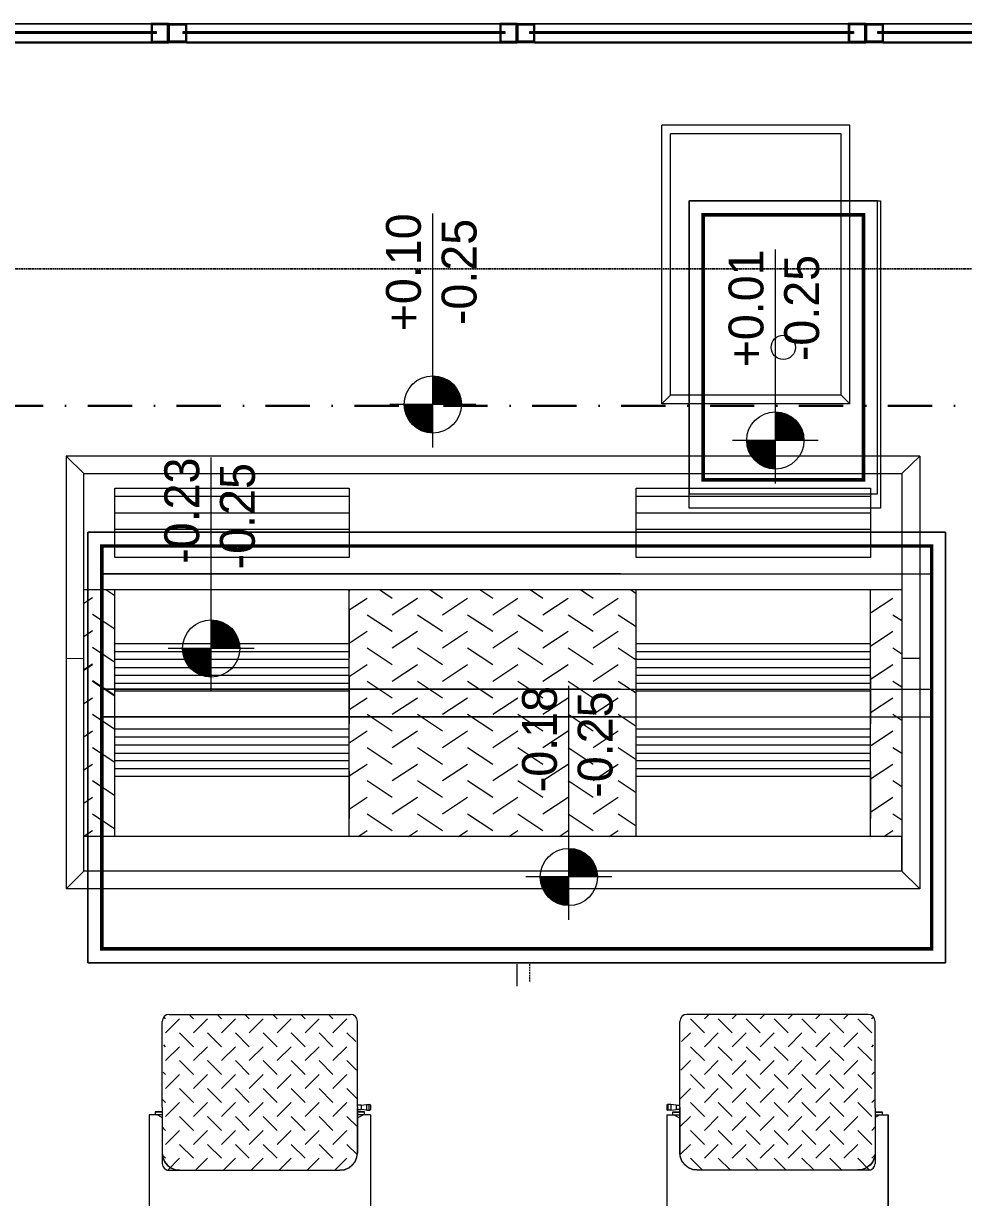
# Model space of a CAD drawing. Extents: x -3709 to 34975, y -230 to 8245.
# Drawn here: x 1098.8 to 1368.5, y 988.7 to 1325.4 of the extents above; entities that cross this region are included whole.
import ezdxf
from ezdxf.enums import TextEntityAlignment as Align

# ---------------------------------------------------------------- set-up
doc = ezdxf.new("R2010")
doc.units = 0
for name, pattern in [('ACAD_ISO03W100', [30, 12, -18]), ('DASHDOT', [25.4, 12.7, -6.35, 0, -6.35]), ('DASHED', [0.75, 0.5, -0.25]), ('DOT2', [0.125, 0, -0.125])]:
    doc.linetypes.add(name, pattern=pattern)
doc.layers.get('0').update_dxf_attribs({"color": 9, "lineweight": 9})
for name, color, linetype, lineweight in [('06D', 9, 'Continuous', 9), ('10', 9, 'Continuous', 9), ('15', 9, 'Continuous', 9), ('20', 9, 'DOT2', 9), ('40', 9, 'Continuous', 9), ('B_Ekipman_Zemin', 155, 'Continuous', 9), ('E-KABLO', 7, 'Continuous', 30)]:
    doc.layers.add(name, color=color, linetype=linetype, lineweight=lineweight)
doc.styles.add('HAS100', font='GOTHIC.TTF', dxfattribs={"height": 200})

# ---------------------------------------------------------------- blocks, each defined once
blk = doc.blocks.new('p-seksiyonel-5851')
at = {"layer": '06D'}
for points in [[(-13.45, 2.7), (-97.66, 2.7)], [(86.65, 2.7), (-3.35, 2.7)], [(186.45, 2.7), (96.65, 2.7)], [(280.97, 2.7), (196.65, 2.7)], [(-13.35, -2.7), (-97.66, -2.7)], [(86.65, -2.7), (-3.35, -2.7)], [(186.45, -2.7), (96.65, -2.7)], [(280.97, -2.7), (196.65, -2.7)]]:
    blk.add_lwpolyline(points, dxfattribs=at)
at = {"layer": '10'}
for points in [[(-13.35, -0.05), (-13.35, -2.7), (-8.35, -2.7), (-8.35, 2.7), (-13.35, 2.7), (-13.35, 0.45)], [(-13.05, -0.05), (-13.05, -2.4), (-8.65, -2.4), (-8.65, 2.4), (-13.05, 2.4), (-13.05, 0.45)], [(-3.35, -0.05), (-3.35, -2.7), (-8.35, -2.7), (-8.35, 2.7), (-3.35, 2.7), (-3.35, 0.45)], [(-3.65, -0.05), (-3.65, -2.4), (-8.05, -2.4), (-8.05, 2.4), (-3.65, 2.4), (-3.65, 0.45)], [(86.65, -0.05), (86.65, -2.7), (91.65, -2.7), (91.65, 2.7), (86.65, 2.7), (86.65, 0.45)], [(86.95, -0.05), (86.95, -2.4), (91.35, -2.4), (91.35, 2.4), (86.95, 2.4), (86.95, 0.45)], [(91.65, 2.7), (96.65, 2.7), (96.65, 0.45)], [(96.65, -0.05), (96.65, -2.7), (91.65, -2.7), (91.65, 2.7)], [(96.65, -0.05), (96.65, -2.7), (91.65, -2.7), (91.65, 2.7), (96.65, 2.7), (96.65, 0.45)], [(96.35, -0.05), (96.35, -2.4), (91.95, -2.4), (91.95, 2.4), (96.35, 2.4), (96.35, 0.45)], [(186.45, -0.05), (186.45, -2.7), (191.65, -2.7), (191.65, 2.7), (186.45, 2.7), (186.45, 0.45)], [(186.75, -0.05), (186.75, -2.4), (191.35, -2.4), (191.35, 2.4), (186.75, 2.4), (186.75, 0.45)], [(191.65, 2.7), (196.65, 2.7), (196.65, 0.45)], [(196.65, -0.05), (196.65, -2.7), (191.65, -2.7), (191.65, 2.7)], [(196.65, -0.05), (196.65, -2.7), (191.65, -2.7), (191.65, 2.7), (196.65, 2.7), (196.65, 0.45)], [(196.35, -0.05), (196.35, -2.4), (191.95, -2.4), (191.95, 2.4), (196.35, 2.4), (196.35, 0.45)]]:
    blk.add_lwpolyline(points, dxfattribs=at)
at = {"layer": '15'}
blk.add_lwpolyline([(-106.05, -0.05), (-11.85, -0.05), (-11.85, 0.45), (-106.05, 0.45), (-106.05, -0.05)], dxfattribs=at)
for points in [[(88.05, 0.45), (-4.85, 0.45), (-4.85, -0.05), (88.05, -0.05)], [(187.44, 0.45), (95.2, 0.45), (95.2, -0.05), (187.44, -0.05)], [(281.96, 0.45), (195.2, 0.45), (195.2, -0.05), (281.96, -0.05)]]:
    blk.add_lwpolyline(points, close=True, dxfattribs=at)
at = {"layer": '20'}
blk.add_lwpolyline([(-116.7, -1.22), (-116.7, -67.69), (299.99, -67.69), (299.99, -1.22)], dxfattribs=at)
at = {"layer": '40'}
blk.add_lwpolyline([(-109.86, -2.7), (293.17, -2.7), (293.17, 2.7), (-109.86, 2.7)], close=True, dxfattribs=at)
blk = doc.blocks.new('5200makaslift')
for p, q in [((21755.5, 12727), (22275.5, 12727)), ((21825.4, 12714.5), (21812.9, 12727)), ((21905.4, 12714.5), (21892.9, 12727)), ((21985.4, 12714.5), (21972.9, 12727)), ((22065.4, 12714.5), (22052.9, 12727)), ((22145.4, 12714.5), (22132.9, 12727)), ((22225.4, 12714.5), (22212.9, 12727)), ((23760.5, 12727), (23240.5, 12727)), ((23290.7, 12714.5), (23303.2, 12727)), ((23370.7, 12714.5), (23383.2, 12727)), ((23450.7, 12714.5), (23463.2, 12727)), ((23530.7, 12714.5), (23543.2, 12727)), ((23610.7, 12714.5), (23623.2, 12727)), ((23690.7, 12714.5), (23703.2, 12727)), ((21735.5, 12461.5), (21735.5, 12707)), ((21745.4, 12714.5), (21742.1, 12717.8)), ((21745.4, 12674.5), (21785.4, 12714.5)), ((21825.4, 12674.5), (21865.4, 12714.5)), ((21905.4, 12674.5), (21945.4, 12714.5)), ((21985.4, 12674.5), (22025.4, 12714.5)), ((22065.4, 12674.5), (22105.4, 12714.5)), ((22145.4, 12674.5), (22185.4, 12714.5)), ((22225.4, 12674.5), (22265.4, 12714.5)), ((22295.5, 12461.5), (22295.5, 12707)), ((23220.5, 12461.5), (23220.5, 12707)), ((23290.7, 12674.5), (23250.7, 12714.5)), ((23370.7, 12674.5), (23330.7, 12714.5)), ((23450.7, 12674.5), (23410.7, 12714.5)), ((23530.7, 12674.5), (23490.7, 12714.5)), ((23610.7, 12674.5), (23570.7, 12714.5)), ((23690.7, 12674.5), (23650.7, 12714.5)), ((23770.7, 12674.5), (23730.7, 12714.5)), ((23770.7, 12714.5), (23774, 12717.8)), ((23780.5, 12461.5), (23780.5, 12707)), ((21825.4, 12634.5), (21785.4, 12674.5)), ((21905.4, 12634.5), (21865.4, 12674.5)), ((21985.4, 12634.5), (21945.4, 12674.5)), ((22065.4, 12634.5), (22025.4, 12674.5)), ((22145.4, 12634.5), (22105.4, 12674.5)), ((22225.4, 12634.5), (22185.4, 12674.5)), ((22290.7, 12649.2), (22265.4, 12674.5)), ((23225.4, 12649.2), (23250.7, 12674.5)), ((23290.7, 12634.5), (23330.7, 12674.5)), ((23370.7, 12634.5), (23410.7, 12674.5)), ((23450.7, 12634.5), (23490.7, 12674.5)), ((23530.7, 12634.5), (23570.7, 12674.5)), ((23610.7, 12634.5), (23650.7, 12674.5)), ((23690.7, 12634.5), (23730.7, 12674.5)), ((21745.4, 12634.5), (21740.2, 12639.7)), ((21745.4, 12594.5), (21785.4, 12634.5)), ((21825.4, 12594.5), (21865.4, 12634.5)), ((21905.4, 12594.5), (21945.4, 12634.5)), ((21985.4, 12594.5), (22025.4, 12634.5)), ((22065.4, 12594.5), (22105.4, 12634.5)), ((22145.4, 12594.5), (22185.4, 12634.5)), ((22225.4, 12594.5), (22265.4, 12634.5)), ((23290.7, 12594.5), (23250.7, 12634.5)), ((23370.7, 12594.5), (23330.7, 12634.5)), ((23450.7, 12594.5), (23410.7, 12634.5)), ((23530.7, 12594.5), (23490.7, 12634.5)), ((23610.7, 12594.5), (23570.7, 12634.5)), ((23690.7, 12594.5), (23650.7, 12634.5)), ((23770.7, 12594.5), (23730.7, 12634.5)), ((23770.7, 12634.5), (23775.9, 12639.7)), ((21825.4, 12554.5), (21785.4, 12594.5)), ((21905.4, 12554.5), (21865.4, 12594.5)), ((21985.4, 12554.5), (21945.4, 12594.5)), ((22065.4, 12554.5), (22025.4, 12594.5)), ((22145.4, 12554.5), (22105.4, 12594.5)), ((22225.4, 12554.5), (22185.4, 12594.5)), ((22292.7, 12567.1), (22265.4, 12594.5)), ((23223.4, 12567.1), (23250.7, 12594.5)), ((23290.7, 12554.5), (23330.7, 12594.5)), ((23370.7, 12554.5), (23410.7, 12594.5)), ((23450.7, 12554.5), (23490.7, 12594.5)), ((23530.7, 12554.5), (23570.7, 12594.5)), ((23610.7, 12554.5), (23650.7, 12594.5)), ((23690.7, 12554.5), (23730.7, 12594.5)), ((21745.4, 12554.5), (21738.2, 12561.6)), ((23770.7, 12554.5), (23777.8, 12561.6)), ((21745.4, 12514.5), (21785.4, 12554.5)), ((21825.4, 12514.5), (21865.4, 12554.5)), ((21905.4, 12514.5), (21945.4, 12554.5)), ((21985.4, 12514.5), (22025.4, 12554.5)), ((22065.4, 12514.5), (22105.4, 12554.5)), ((22145.4, 12514.5), (22185.4, 12554.5)), ((22225.4, 12514.5), (22265.4, 12554.5)), ((23290.7, 12514.5), (23250.7, 12554.5)), ((23370.7, 12514.5), (23330.7, 12554.5)), ((23450.7, 12514.5), (23410.7, 12554.5)), ((23530.7, 12514.5), (23490.7, 12554.5)), ((23610.7, 12514.5), (23570.7, 12554.5)), ((23690.7, 12514.5), (23650.7, 12554.5)), ((23770.7, 12514.5), (23730.7, 12554.5)), ((21825.4, 12474.5), (21785.4, 12514.5)), ((21905.4, 12474.5), (21865.4, 12514.5)), ((21985.4, 12474.5), (21945.4, 12514.5)), ((22065.4, 12474.5), (22025.4, 12514.5)), ((22145.4, 12474.5), (22105.4, 12514.5)), ((22225.4, 12474.5), (22185.4, 12514.5)), ((22294.7, 12485.1), (22265.4, 12514.5)), ((23221.4, 12485.1), (23250.7, 12514.5)), ((23290.7, 12474.5), (23330.7, 12514.5)), ((23370.7, 12474.5), (23410.7, 12514.5)), ((23450.7, 12474.5), (23490.7, 12514.5)), ((23530.7, 12474.5), (23570.7, 12514.5)), ((23610.7, 12474.5), (23650.7, 12514.5)), ((23690.7, 12474.5), (23730.7, 12514.5)), ((21735.5, 12458.4), (21735.5, 12300)), ((21735.5, 12458.3), (21735.5, 12330.2)), ((21745.4, 12474.5), (21736.3, 12483.5)), ((21785.4, 12474.5), (21745.4, 12434.5)), ((21865.4, 12474.5), (21825.4, 12434.5)), ((21945.4, 12474.5), (21905.4, 12434.5)), ((22025.4, 12474.5), (21985.4, 12434.5)), ((22105.4, 12474.5), (22065.4, 12434.5)), ((22185.4, 12474.5), (22145.4, 12434.5)), ((22265.4, 12474.5), (22225.4, 12434.5)), ((22306.4, 12466.5), (22295.5, 12466.5)), ((22295.5, 12461.5), (22295.5, 12329.4)), ((22295.5, 12330.2), (22295.5, 12458.3)), ((22306.4, 12466.6), (22321.4, 12468.6)), ((22306.4, 12466.6), (22306.4, 12454.5)), ((22321.4, 12468.6), (22331.4, 12468.6)), ((22321.4, 12468.6), (22321.4, 12452.6)), ((22329.4, 12454.6), (22329.4, 12466.6)), ((22333.4, 12466.6), (22333.4, 12454.6)), ((23182.7, 12466.6), (23182.7, 12454.6)), ((23194.7, 12468.6), (23184.7, 12468.6)), ((23186.7, 12454.6), (23186.7, 12466.6)), ((23194.7, 12468.6), (23194.7, 12452.6)), ((23209.7, 12466.6), (23194.7, 12468.6)), ((23209.7, 12466.6), (23209.7, 12454.5)), ((23209.7, 12466.5), (23220.5, 12466.5)), ((23220.5, 12461.5), (23220.5, 12329.4)), ((23220.5, 12330.2), (23220.5, 12458.3)), ((23250.7, 12474.5), (23290.7, 12434.5)), ((23330.7, 12474.5), (23370.7, 12434.5)), ((23410.7, 12474.5), (23450.7, 12434.5)), ((23490.7, 12474.5), (23530.7, 12434.5)), ((23570.7, 12474.5), (23610.7, 12434.5)), ((23650.7, 12474.5), (23690.7, 12434.5)), ((23730.7, 12474.5), (23770.7, 12434.5)), ((23770.7, 12474.5), (23779.7, 12483.5)), ((23780.5, 12458.4), (23780.5, 12300)), ((23780.5, 12458.3), (23780.5, 12330.2)), ((21735.5, 12439.6), (21698, 12439.6)), ((21698, 12439.6), (21698, 7239.6)), ((21735.5, 12447.6), (21715.5, 12447.6)), ((21715.5, 12447.6), (21715.5, 12439.6)), ((21735.5, 12447), (21718, 12447)), ((21722.1, 12439.1), (21735.5, 12431.4)), ((21785.4, 12434.5), (21825.4, 12394.5)), ((21865.4, 12434.5), (21905.4, 12394.5)), ((21945.4, 12434.5), (21985.4, 12394.5)), ((22025.4, 12434.5), (22065.4, 12394.5)), ((22105.4, 12434.5), (22145.4, 12394.5)), ((22185.4, 12434.5), (22225.4, 12394.5)), ((22265.4, 12434.5), (22295.5, 12404.3)), ((22295.5, 12454.5), (22306.4, 12454.5)), ((22315.5, 12447.6), (22295.5, 12447.6)), ((22313, 12447), (22295.5, 12447)), ((22333, 12439.6), (22295.5, 12439.6)), ((22310.8, 12438.4), (22296.3, 12430.1)), ((22321.4, 12452.6), (22306.4, 12454.5)), ((22315.5, 12439.6), (22315.5, 12447.6)), ((22321.4, 12452.6), (22331.4, 12452.6)), ((22333, 12439.6), (22333, 7239.6)), ((23183, 12439.6), (23183, 7239.6)), ((23183, 12439.6), (23220.5, 12439.6)), ((23194.7, 12452.6), (23184.7, 12452.6)), ((23194.7, 12452.6), (23209.7, 12454.5)), ((23200.5, 12439.6), (23200.5, 12447.6)), ((23200.5, 12447.6), (23220.5, 12447.6)), ((23203, 12447), (23220.5, 12447)), ((23205.3, 12438.4), (23219.7, 12430.1)), ((23220.5, 12454.5), (23209.7, 12454.5)), ((23250.7, 12434.5), (23220.5, 12404.3)), ((23330.7, 12434.5), (23290.7, 12394.5)), ((23410.7, 12434.5), (23370.7, 12394.5)), ((23490.7, 12434.5), (23450.7, 12394.5)), ((23570.7, 12434.5), (23530.7, 12394.5)), ((23650.7, 12434.5), (23610.7, 12394.5)), ((23730.7, 12434.5), (23690.7, 12394.5)), ((23780.5, 12447.6), (23800.5, 12447.6)), ((23780.5, 12447), (23798, 12447)), ((23780.5, 12439.6), (23818, 12439.6)), ((23793.9, 12439.1), (23780.6, 12431.4)), ((23800.5, 12447.6), (23800.5, 12439.6)), ((23818, 12439.6), (23818, 10400.3)), ((23818, 7239.6), (23818, 12439.6)), ((23818, 7239.6), (23818, 12439.6)), ((21735.5, 12404.3), (21745.4, 12394.5)), ((21785.4, 12394.5), (21745.4, 12354.5)), ((21865.4, 12394.5), (21825.4, 12354.5)), ((21945.4, 12394.5), (21905.4, 12354.5)), ((22025.4, 12394.5), (21985.4, 12354.5)), ((22105.4, 12394.5), (22065.4, 12354.5)), ((22185.4, 12394.5), (22145.4, 12354.5)), ((22265.4, 12394.5), (22225.4, 12354.5)), ((23250.7, 12394.5), (23290.7, 12354.5)), ((23330.7, 12394.5), (23370.7, 12354.5)), ((23410.7, 12394.5), (23450.7, 12354.5)), ((23490.7, 12394.5), (23530.7, 12354.5)), ((23570.7, 12394.5), (23610.7, 12354.5)), ((23650.7, 12394.5), (23690.7, 12354.5)), ((23730.7, 12394.5), (23770.7, 12354.5)), ((23780.5, 12404.3), (23770.7, 12394.5)), ((21735.5, 12324.3), (21745.4, 12314.5)), ((21785.4, 12354.5), (21825.4, 12314.5)), ((21865.4, 12354.5), (21905.4, 12314.5)), ((21945.4, 12354.5), (21985.4, 12314.5)), ((22025.4, 12354.5), (22065.4, 12314.5)), ((22105.4, 12354.5), (22145.4, 12314.5)), ((22185.4, 12354.5), (22225.4, 12314.5)), ((22265.4, 12354.5), (22295.5, 12324.3)), ((22293.8, 12317.5), (22295.5, 12330.2)), ((23250.7, 12354.5), (23220.5, 12324.3)), ((23222.2, 12317.5), (23220.5, 12330.2)), ((23330.7, 12354.5), (23290.7, 12314.5)), ((23410.7, 12354.5), (23370.7, 12314.5)), ((23490.7, 12354.5), (23450.7, 12314.5)), ((23570.7, 12354.5), (23530.7, 12314.5)), ((23650.7, 12354.5), (23610.7, 12314.5)), ((23730.7, 12354.5), (23690.7, 12314.5)), ((23780.5, 12324.3), (23770.7, 12314.5)), ((21785.4, 12314.5), (21751.3, 12280.4)), ((21865.4, 12314.5), (21830.9, 12280)), ((21945.4, 12314.5), (21910.9, 12280)), ((22025.4, 12314.5), (21990.9, 12280)), ((22105.4, 12314.5), (22070.9, 12280)), ((22185.4, 12314.5), (22150.9, 12280)), ((22265.4, 12314.5), (22230.9, 12280)), ((23250.7, 12314.5), (23285.2, 12280)), ((23330.7, 12314.5), (23365.2, 12280)), ((23410.7, 12314.5), (23445.2, 12280)), ((23490.7, 12314.5), (23525.2, 12280)), ((23570.7, 12314.5), (23605.2, 12280)), ((23650.7, 12314.5), (23685.2, 12280)), ((23730.7, 12314.5), (23764.7, 12280.4)), ((21750.5, 12280), (22245.5, 12280.1)), ((21755.5, 12280), (22245.5, 12281)), ((21772.6, 12281.8), (21785.5, 12280.1)), ((21790.5, 12280.1), (21790.5, 12280)), ((21790.5, 12280), (22240.5, 12280)), ((23760.5, 12280), (23270.5, 12281)), ((23765.5, 12280), (23270.5, 12280.1)), ((23725.5, 12280), (23275.5, 12280)), ((23725.5, 12280.1), (23725.5, 12280)), ((23743.5, 12281.8), (23730.5, 12280.1))]:
    blk.add_line(p, q)
for points in [[(21735.5, 12330.2), (21737.2, 12317.5), (21742.2, 12305.6), (21750.2, 12295.4), (21760.5, 12287.6), (21772.6, 12282.7), (21785.5, 12281)], [(21735.5, 12329.4), (21737.2, 12316.6), (21742.2, 12304.7), (21750.2, 12294.6), (21760.5, 12286.7), (21772.6, 12281.8)], [(22245.5, 12280.1), (22258.5, 12281.8), (22270.5, 12286.7), (22280.9, 12294.6), (22288.8, 12304.7), (22293.8, 12316.6), (22295.5, 12329.4)], [(23270.5, 12280.1), (23257.6, 12281.8), (23245.5, 12286.7), (23235.2, 12294.6), (23227.2, 12304.7), (23222.2, 12316.6), (23220.5, 12329.4)], [(23780.5, 12330.2), (23778.8, 12317.5), (23773.8, 12305.6), (23765.9, 12295.4), (23755.5, 12287.6), (23743.5, 12282.7), (23730.5, 12281)], [(23780.5, 12329.4), (23778.8, 12316.6), (23773.8, 12304.7), (23765.9, 12294.6), (23755.5, 12286.7), (23743.5, 12281.8)], [(22245.5, 12281), (22258.5, 12282.7), (22270.5, 12287.6), (22280.9, 12295.4), (22288.8, 12305.6), (22293.8, 12317.5)], [(23270.5, 12281), (23257.6, 12282.7), (23245.5, 12287.6), (23235.2, 12295.4), (23227.2, 12305.6), (23222.2, 12317.5)]]:
    blk.add_lwpolyline(points)
for centre, radius, start, end in [((21755.5, 12707), 20, 90, 180), ((22275.5, 12707), 20, 0, 90), ((23240.5, 12707), 20, 90, 180), ((23760.5, 12707), 20, 360, 90), ((21755.5, 12458.4), 20, 171.1197, 180), ((22331.4, 12466.6), 2, 0, 180), ((23184.7, 12466.6), 2, 360, 180), ((23760.5, 12458.4), 20, 360, 8.8803), ((22331.4, 12454.6), 2, 180, 0), ((23184.7, 12454.6), 2, 180, 360), ((21755.5, 12300), 20, 180, 270), ((23760.5, 12300), 20, 270, 360)]:
    blk.add_arc(centre, radius, start, end)
blk = doc.blocks.new('test')
for p, q in [((557660.97, 4356615.75), (557606.97, 4356615.75)), ((557606.97, 4356535.76), (557606.97, 4356615.75)), ((557658.48, 4356613.25), (557609.47, 4356613.25)), ((557609.47, 4356538.26), (557609.47, 4356613.25)), ((557658.48, 4356538.26), (557658.48, 4356613.25)), ((557660.97, 4356535.76), (557660.97, 4356615.75)), ((557609.47, 4356538.26), (557606.97, 4356535.76)), ((557660.97, 4356535.76), (557606.97, 4356535.76)), ((557658.48, 4356538.26), (557609.47, 4356538.26)), ((557658.48, 4356538.26), (557660.97, 4356535.76)), ((557680.97, 4356520.76), (557436.17, 4356520.76)), ((557441.18, 4356515.82), (557436.17, 4356520.76)), ((557680.97, 4356520.76), (557675.81, 4356515.82)), ((557680.97, 4356520.76), (557680.97, 4356396.76)), ((557441.18, 4356515.82), (557675.99, 4356515.82)), ((557441.18, 4356462.83), (557441.18, 4356515.82)), ((557675.81, 4356515.82), (557675.81, 4356462.76)), ((557450.12, 4356491.78), (557450.12, 4356511.57)), ((557450.12, 4356511.57), (557517.32, 4356511.57)), ((557517.32, 4356511.57), (557517.32, 4356491.78)), ((557599.64, 4356491.78), (557599.64, 4356511.57)), ((557599.64, 4356511.57), (557666.84, 4356511.57)), ((557666.84, 4356511.57), (557666.84, 4356491.78)), ((557517.32, 4356509.18), (557450.12, 4356509.18)), ((557666.84, 4356509.18), (557599.64, 4356509.18)), ((557517.32, 4356504.47), (557450.12, 4356504.47)), ((557666.84, 4356504.47), (557599.64, 4356504.47)), ((557517.32, 4356499.76), (557450.12, 4356499.76)), ((557666.84, 4356499.76), (557599.64, 4356499.76)), ((557517.32, 4356495.04), (557450.12, 4356495.04)), ((557666.84, 4356495.04), (557599.64, 4356495.04)), ((557517.32, 4356491.78), (557450.12, 4356491.78)), ((557666.84, 4356491.78), (557599.64, 4356491.78)), ((557441.18, 4356482.52), (557675.81, 4356482.52)), ((557447.53, 4356482.52), (557450.14, 4356480.8)), ((557450.14, 4356411.77), (557450.14, 4356482.52)), ((557517.33, 4356411.77), (557517.33, 4356482.52)), ((557517.33, 4356482.52), (557517.33, 4356482.13)), ((557526, 4356482.52), (557529.68, 4356480.09)), ((557527.11, 4356481.79), (557529.68, 4356480.09)), ((557540.41, 4356482.52), (557544.09, 4356480.09)), ((557541.52, 4356481.79), (557544.09, 4356480.09)), ((557554.82, 4356482.52), (557558.5, 4356480.09)), ((557555.92, 4356481.79), (557558.5, 4356480.09)), ((557569.22, 4356482.52), (557572.9, 4356480.09)), ((557570.33, 4356481.79), (557572.9, 4356480.09)), ((557583.63, 4356482.52), (557587.31, 4356480.09)), ((557584.74, 4356481.79), (557587.31, 4356480.09)), ((557598.04, 4356482.52), (557599.66, 4356481.45)), ((557599.14, 4356481.79), (557599.66, 4356481.45)), ((557599.66, 4356411.77), (557599.66, 4356482.52)), ((557599.66, 4356482.13), (557599.66, 4356482.52)), ((557666.85, 4356411.77), (557666.85, 4356482.52)), ((557441.18, 4356478.62), (557443.7, 4356480.29)), ((557517.33, 4356476.69), (557522.48, 4356480.09)), ((557517.33, 4356476.69), (557522.48, 4356480.09)), ((557529.68, 4356475.33), (557536.88, 4356480.09)), ((557529.68, 4356475.33), (557536.88, 4356480.09)), ((557544.09, 4356475.33), (557551.29, 4356480.09)), ((557544.09, 4356475.33), (557551.29, 4356480.09)), ((557558.5, 4356475.33), (557565.7, 4356480.09)), ((557558.5, 4356475.33), (557565.7, 4356480.09)), ((557572.9, 4356475.33), (557580.1, 4356480.09)), ((557572.9, 4356475.33), (557580.1, 4356480.09)), ((557587.31, 4356475.33), (557594.51, 4356480.09)), ((557587.31, 4356475.33), (557594.51, 4356480.09)), ((557666.85, 4356475.84), (557673.28, 4356480.09)), ((557443.7, 4356475.53), (557450.14, 4356471.28)), ((557517.33, 4356476.69), (557517.33, 4356463.1)), ((557522.48, 4356475.33), (557529.68, 4356470.58)), ((557522.48, 4356475.33), (557529.68, 4356470.58)), ((557536.88, 4356475.33), (557544.09, 4356470.58)), ((557536.88, 4356475.33), (557544.09, 4356470.58)), ((557551.29, 4356475.33), (557558.5, 4356470.58)), ((557551.29, 4356475.33), (557558.5, 4356470.58)), ((557565.7, 4356475.33), (557572.9, 4356470.58)), ((557565.7, 4356475.33), (557572.9, 4356470.58)), ((557580.1, 4356475.33), (557587.31, 4356470.58)), ((557580.1, 4356475.33), (557587.31, 4356470.58)), ((557594.51, 4356475.33), (557599.66, 4356471.94)), ((557594.51, 4356475.33), (557599.66, 4356471.94)), ((557599.66, 4356463.1), (557599.66, 4356476.69)), ((557673.28, 4356475.33), (557675.81, 4356473.67)), ((557441.18, 4356469.11), (557443.7, 4356470.77)), ((557517.33, 4356467.18), (557522.48, 4356470.58)), ((557529.68, 4356465.82), (557536.88, 4356470.58)), ((557544.09, 4356465.82), (557551.29, 4356470.58)), ((557558.5, 4356465.82), (557565.7, 4356470.58)), ((557572.9, 4356465.82), (557580.1, 4356470.58)), ((557587.31, 4356465.82), (557594.51, 4356470.58)), ((557666.85, 4356466.33), (557673.28, 4356470.58)), ((557443.7, 4356466.01), (557450.14, 4356461.76)), ((557450.14, 4356467.03), (557517.33, 4356467.03)), ((557450.14, 4356464.76), (557517.33, 4356464.76)), ((557522.48, 4356465.82), (557529.68, 4356461.06)), ((557536.88, 4356465.82), (557544.09, 4356461.06)), ((557551.29, 4356465.82), (557558.5, 4356461.06)), ((557565.7, 4356465.82), (557572.9, 4356461.06)), ((557580.1, 4356465.82), (557587.31, 4356461.06)), ((557594.51, 4356465.82), (557599.66, 4356462.42)), ((557599.66, 4356467.03), (557666.85, 4356467.03)), ((557599.66, 4356464.76), (557666.85, 4356464.76)), ((557673.28, 4356465.82), (557675.81, 4356464.15)), ((557436.16, 4356462.83), (557441.18, 4356462.76)), ((557441.17, 4356411.75), (557441.18, 4356462.76)), ((557441.18, 4356401.81), (557441.18, 4356462.76)), ((557441.18, 4356459.59), (557443.7, 4356461.25)), ((557441.18, 4356459.39), (557443.7, 4356461.06)), ((557517.33, 4356462.5), (557450.14, 4356462.5)), ((557517.33, 4356457.66), (557522.48, 4356461.06)), ((557517.33, 4356457.66), (557522.48, 4356461.06)), ((557527.11, 4356462.76), (557529.68, 4356461.06)), ((557529.68, 4356456.3), (557536.88, 4356461.06)), ((557529.68, 4356456.3), (557536.88, 4356461.06)), ((557541.52, 4356462.76), (557544.09, 4356461.06)), ((557544.09, 4356456.3), (557551.29, 4356461.06)), ((557544.09, 4356456.3), (557551.29, 4356461.06)), ((557555.92, 4356462.76), (557558.5, 4356461.06)), ((557558.5, 4356456.3), (557565.7, 4356461.06)), ((557558.5, 4356456.3), (557565.7, 4356461.06)), ((557570.33, 4356462.76), (557572.9, 4356461.06)), ((557572.9, 4356456.3), (557580.1, 4356461.06)), ((557572.9, 4356456.3), (557580.1, 4356461.06)), ((557584.74, 4356462.76), (557587.31, 4356461.06)), ((557587.31, 4356456.3), (557594.51, 4356461.06)), ((557587.31, 4356456.3), (557594.51, 4356461.06)), ((557599.14, 4356462.76), (557599.66, 4356462.42)), ((557666.85, 4356462.5), (557599.66, 4356462.5)), ((557666.85, 4356456.81), (557673.28, 4356461.06)), ((557666.85, 4356456.81), (557673.28, 4356461.06)), ((557675.81, 4356462.76), (557675.81, 4356401.81)), ((557675.81, 4356462.76), (557675.81, 4356411.8)), ((557680.97, 4356462.76), (557675.81, 4356462.76)), ((557450.14, 4356460.23), (557517.33, 4356460.23)), ((557450.14, 4356457.96), (557517.33, 4356457.96)), ((557450.14, 4356444.06), (557450.14, 4356457.66)), ((557517.33, 4356457.66), (557517.33, 4356444.06)), ((557599.66, 4356460.23), (557666.85, 4356460.23)), ((557599.66, 4356457.96), (557666.85, 4356457.96)), ((557599.66, 4356444.06), (557599.66, 4356457.66)), ((557666.85, 4356457.66), (557666.85, 4356444.06)), ((557443.7, 4356456.5), (557450.14, 4356452.25)), ((557443.7, 4356456.3), (557450.14, 4356452.05)), ((557450.14, 4356455.7), (557517.33, 4356455.7)), ((557522.48, 4356456.3), (557529.68, 4356451.54)), ((557522.48, 4356456.3), (557529.68, 4356451.54)), ((557536.88, 4356456.3), (557544.09, 4356451.54)), ((557536.88, 4356456.3), (557544.09, 4356451.54)), ((557551.29, 4356456.3), (557558.5, 4356451.54)), ((557551.29, 4356456.3), (557558.5, 4356451.54)), ((557565.7, 4356456.3), (557572.9, 4356451.54)), ((557565.7, 4356456.3), (557572.9, 4356451.54)), ((557580.1, 4356456.3), (557587.31, 4356451.54)), ((557580.1, 4356456.3), (557587.31, 4356451.54)), ((557594.51, 4356456.3), (557599.66, 4356452.9)), ((557594.51, 4356456.3), (557599.66, 4356452.9)), ((557599.66, 4356455.7), (557666.85, 4356455.7)), ((557673.28, 4356456.3), (557675.81, 4356454.63)), ((557441.18, 4356449.87), (557443.7, 4356451.54)), ((557517.33, 4356453.43), (557450.14, 4356453.43)), ((557517.33, 4356448.14), (557522.48, 4356451.54)), ((557529.68, 4356446.78), (557536.88, 4356451.54)), ((557544.09, 4356446.78), (557551.29, 4356451.54)), ((557558.5, 4356446.78), (557565.7, 4356451.54)), ((557572.9, 4356446.78), (557580.1, 4356451.54)), ((557587.31, 4356446.78), (557594.51, 4356451.54)), ((557666.85, 4356453.43), (557599.66, 4356453.43)), ((557666.85, 4356447.29), (557673.28, 4356451.54)), ((557443.7, 4356446.78), (557450.14, 4356442.53)), ((557522.48, 4356446.78), (557529.68, 4356442.02)), ((557536.88, 4356446.78), (557544.09, 4356442.02)), ((557551.29, 4356446.78), (557558.5, 4356442.02)), ((557565.7, 4356446.78), (557572.9, 4356442.02)), ((557580.1, 4356446.78), (557587.31, 4356442.02)), ((557594.51, 4356446.78), (557599.66, 4356443.38)), ((557673.28, 4356446.78), (557675.81, 4356445.12)), ((557441.18, 4356440.36), (557443.7, 4356442.02)), ((557450.14, 4356442.57), (557517.33, 4356442.57)), ((557517.33, 4356438.62), (557522.48, 4356442.02)), ((557529.68, 4356437.26), (557536.88, 4356442.02)), ((557544.09, 4356437.26), (557551.29, 4356442.02)), ((557558.5, 4356437.26), (557565.7, 4356442.02)), ((557572.9, 4356437.26), (557580.1, 4356442.02)), ((557587.31, 4356437.26), (557594.51, 4356442.02)), ((557599.66, 4356442.57), (557666.85, 4356442.57)), ((557666.85, 4356437.77), (557673.28, 4356442.02)), ((557450.14, 4356440.31), (557517.33, 4356440.31)), ((557450.14, 4356438.04), (557517.33, 4356438.04)), ((557599.66, 4356440.31), (557666.85, 4356440.31)), ((557599.66, 4356438.04), (557666.85, 4356438.04)), ((557443.7, 4356437.26), (557450.14, 4356433.01)), ((557450.14, 4356435.6), (557517.33, 4356435.6)), ((557522.48, 4356437.26), (557529.68, 4356432.5)), ((557536.88, 4356437.26), (557544.09, 4356432.5)), ((557551.29, 4356437.26), (557558.5, 4356432.5)), ((557565.7, 4356437.26), (557572.9, 4356432.5)), ((557580.1, 4356437.26), (557587.31, 4356432.5)), ((557594.51, 4356437.26), (557599.66, 4356433.86)), ((557599.66, 4356435.6), (557666.85, 4356435.6)), ((557673.28, 4356437.26), (557675.81, 4356435.6)), ((557441.18, 4356430.84), (557443.7, 4356432.5)), ((557450.14, 4356433.51), (557517.33, 4356433.51)), ((557450.14, 4356431.24), (557517.33, 4356431.24)), ((557517.33, 4356429.11), (557522.48, 4356432.5)), ((557529.68, 4356427.75), (557536.88, 4356432.5)), ((557544.09, 4356427.75), (557551.29, 4356432.5)), ((557558.5, 4356427.75), (557565.7, 4356432.5)), ((557572.9, 4356427.75), (557580.1, 4356432.5)), ((557587.31, 4356427.75), (557594.51, 4356432.5)), ((557599.66, 4356433.51), (557666.85, 4356433.51)), ((557599.66, 4356431.24), (557666.85, 4356431.24)), ((557666.85, 4356428.26), (557673.28, 4356432.5)), ((557443.7, 4356427.75), (557450.14, 4356423.5)), ((557450.14, 4356416.87), (557450.14, 4356430.46)), ((557517.33, 4356428.97), (557450.14, 4356428.97)), ((557517.33, 4356430.46), (557517.33, 4356416.87)), ((557522.48, 4356427.75), (557529.68, 4356422.99)), ((557536.88, 4356427.75), (557544.09, 4356422.99)), ((557551.29, 4356427.75), (557558.5, 4356422.99)), ((557565.7, 4356427.75), (557572.9, 4356422.99)), ((557580.1, 4356427.75), (557587.31, 4356422.99)), ((557594.51, 4356427.75), (557599.66, 4356424.35)), ((557599.66, 4356416.87), (557599.66, 4356430.46)), ((557666.85, 4356428.97), (557599.66, 4356428.97)), ((557666.85, 4356430.46), (557666.85, 4356416.87)), ((557673.28, 4356427.75), (557675.81, 4356426.08)), ((557441.18, 4356421.32), (557443.7, 4356422.99)), ((557517.33, 4356419.59), (557522.48, 4356422.99)), ((557529.68, 4356418.23), (557536.88, 4356422.99)), ((557544.09, 4356418.23), (557551.29, 4356422.99)), ((557558.5, 4356418.23), (557565.7, 4356422.99)), ((557572.9, 4356418.23), (557580.1, 4356422.99)), ((557587.31, 4356418.23), (557594.51, 4356422.99)), ((557666.85, 4356418.74), (557673.28, 4356422.99)), ((557443.7, 4356418.23), (557450.14, 4356413.98)), ((557522.48, 4356418.23), (557529.68, 4356413.47)), ((557536.88, 4356418.23), (557544.09, 4356413.47)), ((557551.29, 4356418.23), (557558.5, 4356413.47)), ((557565.7, 4356418.23), (557572.9, 4356413.47)), ((557580.1, 4356418.23), (557587.31, 4356413.47)), ((557594.51, 4356418.23), (557599.66, 4356414.83)), ((557673.28, 4356418.23), (557675.81, 4356416.56)), ((557441.18, 4356411.8), (557443.7, 4356413.47)), ((557675.81, 4356411.77), (557441.18, 4356411.77)), ((557675.81, 4356411.77), (557441.18, 4356411.77)), ((557519.91, 4356411.77), (557522.48, 4356413.47)), ((557534.31, 4356411.77), (557536.88, 4356413.47)), ((557548.72, 4356411.77), (557551.29, 4356413.47)), ((557563.13, 4356411.77), (557565.7, 4356413.47)), ((557577.53, 4356411.77), (557580.1, 4356413.47)), ((557591.94, 4356411.77), (557594.51, 4356413.47)), ((557670.71, 4356411.77), (557673.28, 4356413.47)), ((557675.81, 4356401.81), (557675.81, 4356411.8)), ((557441.18, 4356401.81), (557436.17, 4356396.76)), ((557675.81, 4356401.81), (557441.18, 4356401.81)), ((557675.81, 4356401.81), (557680.97, 4356396.76)), ((557680.97, 4356396.76), (557436.17, 4356396.76))]:
    blk.add_line(p, q)
at = {"lineweight": 0}
blk.add_line((557436.17, 4356520.76), (557436.17, 4356396.76), dxfattribs=at)
blk = doc.blocks.new('*U543')
for p, q in [((0, -123.2), (0, 123.2)), ((-123.2, 0), (547.7, 0))]:
    blk.add_line(p, q)
at = {"const_width": 82.1}
for points in [[(0, 41.1, 0.414214), (-41.1, 0, 0.414214)], [(0, -41.1, 0.414214), (41.1, 0, 0.414214)]]:
    blk.add_lwpolyline(points, format="xyb", dxfattribs=at)
blk.add_circle((0, 0), 82.1)
at = {"style": 'HAS100'}
for tag, p in [('%%P0.00', (547.7, 34.2)), ('-0.07', (531.9, -125.4))]:
    blk.add_attdef(tag, text='', height=100, dxfattribs=at).set_placement(p, align=Align.RIGHT)

msp = doc.modelspace()

# ---------------------------------------------------------------- linework, layer by layer
for points in [[(1289.75, 1190.52), (1343.75, 1190.52), (1343.75, 1274.52), (1289.75, 1274.52), (1289.75, 1190.52)], [(1359.29, 1060.04), (1359.29, 1175.54)]]:
    msp.add_lwpolyline(points)
for points in [[(1289.75, 1274.52), (1344.65, 1274.52), (1344.65, 1186.4), (1289.75, 1186.4)], [(1117.29, 1056.04), (1363.29, 1056.04), (1363.29, 1179.54), (1117.29, 1179.54)], [(1117.29, 1179.54), (1363.29, 1179.54), (1363.29, 1056.04), (1117.29, 1056.04)]]:
    msp.add_lwpolyline(points, close=True)
at = {"const_width": 1}
msp.add_lwpolyline([(1293.75, 1194.52), (1339.75, 1194.52), (1339.75, 1270.52), (1293.75, 1270.52)], close=True, dxfattribs=at)
for points in [[(1121.29, 1060.04), (1359.29, 1060.04), (1359.29, 1175.54), (1121.29, 1175.54), (1121.29, 1060.04)], [(1121.29, 1060.04), (1121.29, 1175.54)]]:
    msp.add_lwpolyline(points, dxfattribs=at)
at = {"ltscale": 0.1}
for points in [[(1270.04, 1167.54), (1270.04, 1167.54), (1121.29, 1167.54), (1359.29, 1167.54)], [(1270.04, 1134.54), (1270.04, 1134.54), (1121.29, 1134.54), (1359.29, 1134.54)], [(1270.04, 1126.54), (1270.04, 1126.54), (1121.29, 1126.54), (1359.29, 1126.54)]]:
    msp.add_lwpolyline(points, dxfattribs=at)
at = {"linetype": 'ACAD_ISO03W100', "lineweight": 0}
msp.add_lwpolyline([(1240.29, 1055.64), (1240.29, 1049.36)], dxfattribs=at)
at = {"linetype": 'DASHED', "lineweight": 0}
msp.add_lwpolyline([(1243.94, 1055.64), (1243.94, 1050.64)], dxfattribs=at)
msp.add_circle((1316.75, 1232.52), 3.5)
at = {"layer": 'E-KABLO', "color": 6, "linetype": 'DASHDOT'}
msp.add_line((3118.94, 1215.72), (729.02, 1215.72), dxfattribs=at)

# ---------------------------------------------------------------- block references
at = {"xscale": -1}
for p in [(1332.05, 1322.69), (1332.05, 1322.59)]:
    msp.add_blockref('p-seksiyonel-5851', p, dxfattribs=at)
at = {"xscale": 0.1, "yscale": 0.1, "zscale": 0.1, "rotation": 90}
for p, values in [((1216.21, 1216.17), {'-0.07': '-0.25', '%%P0.00': '+0.10'}), ((1314.47, 1205.84), {'-0.07': '-0.25', '%%P0.00': '+0.01'}), ((1152.62, 1146.16), {'-0.07': '-0.25', '%%P0.00': '-0.23'}), ((1255.23, 1080.66), {'-0.07': '-0.25', '%%P0.00': '-0.18'})]:
    msp.add_blockref('*U543', p, dxfattribs=at).add_auto_attribs(values)
at = {"layer": 'B_Ekipman_Zemin'}
msp.add_blockref('test', (-556325.09, -4355319.47), dxfattribs=at)
at = {"layer": 'B_Ekipman_Zemin', "xscale": 0.1, "yscale": 0.1, "zscale": 0.1}
msp.add_blockref('5200makaslift', (-1034.96, -231.46), dxfattribs=at)

doc.saveas('drawing.dxf')
